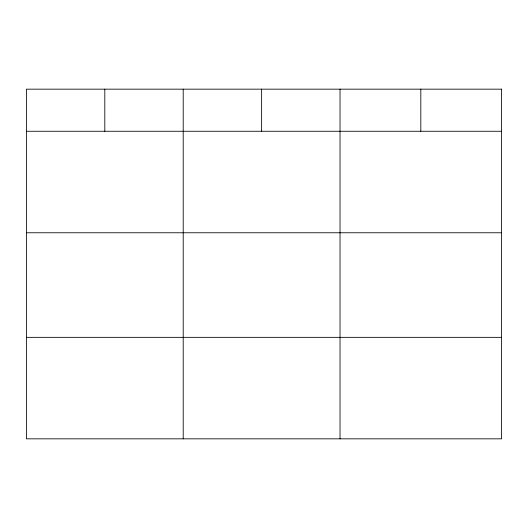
<?xml version="1.0" encoding="UTF-8"?>
<svg xmlns="http://www.w3.org/2000/svg" width="528" height="528" viewBox="0 0 528 528"><rect width="100%" height="100%" fill="white"/><g stroke="black" fill="none" stroke-linecap="round" stroke-linejoin="round"><path stroke-width="0.79" d="M26.4 131.267L501.6 131.267M26.4 232.769L501.6 232.769M26.4 337.346L501.6 337.346M420.816 89.159L420.816 131.267M340.032 89.159L340.032 438.841M261.624 89.159L261.624 131.267M183.216 89.159L183.216 438.841M104.808 89.159L104.808 131.267M501.6 89.159L26.4 89.159L26.4 438.841L501.6 438.841L501.6 89.159"/></g></svg>
